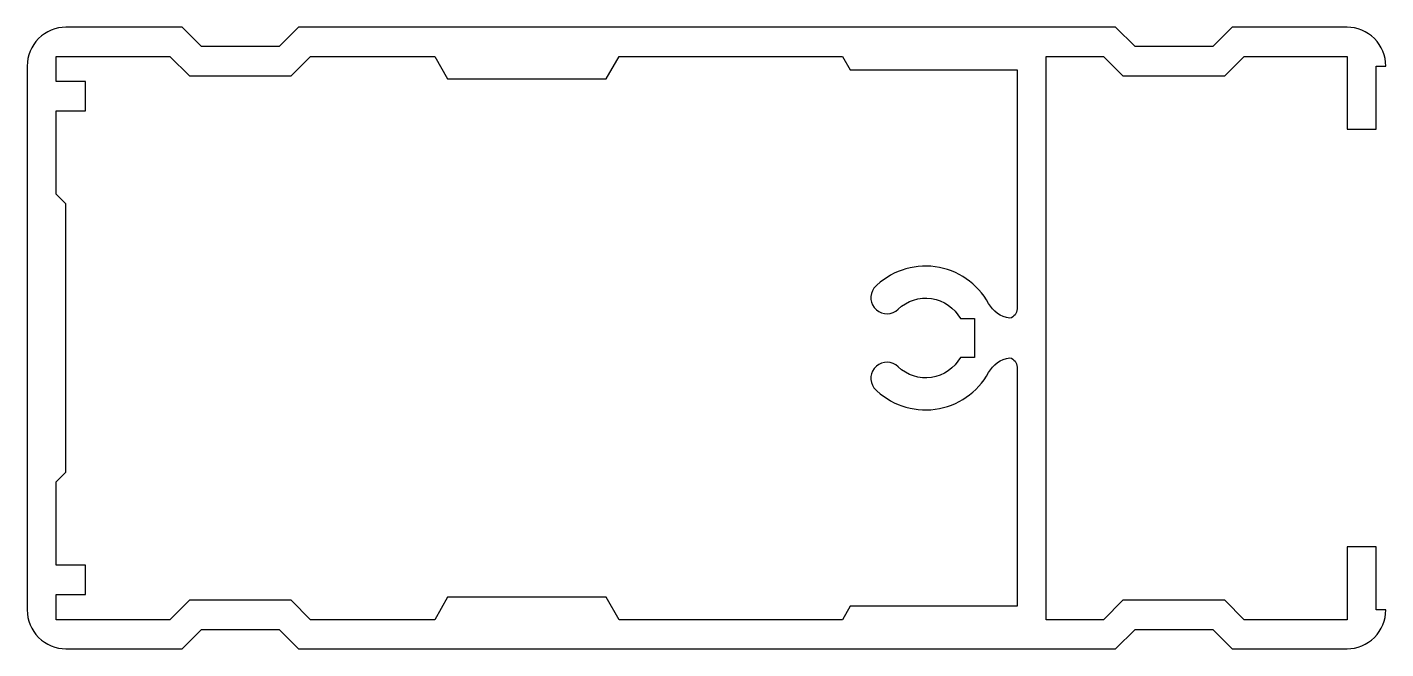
# Model space of a CAD drawing. Extents: x 118.9 to 188.9, y 205.9 to 237.9.
import ezdxf

# ---------------------------------------------------------------- set-up
doc = ezdxf.new("R2010")
doc.units = 0
doc.layers.add('ANA', color=220, linetype='CONTINUOUS')

msp = doc.modelspace()

# ---------------------------------------------------------------- linework, layer by layer
at = {"layer": 'ANA', "color": 0}
for points in [[(181.143, 205.883), (186.857, 205.883, 0.414214), (188.857, 207.883), (188.357, 207.883), (188.357, 211.133), (187.857, 211.133), (187.357, 211.133), (186.857, 211.133), (186.857, 207.383), (181.557, 207.383), (180.557, 208.383), (175.314, 208.383), (174.314, 207.383), (171.357, 207.383), (171.357, 236.383), (174.314, 236.383), (175.314, 235.383), (180.557, 235.383), (181.557, 236.383), (186.857, 236.383), (186.857, 232.633), (187.357, 232.633), (187.857, 232.633), (188.357, 232.633), (188.357, 235.883), (188.857, 235.883, 0.414214), (186.857, 237.883), (181.143, 237.883), (180.936, 237.883), (179.936, 236.883), (175.936, 236.883), (174.936, 237.883), (174.729, 237.883), (138.936, 237.883), (132.836, 237.883), (131.836, 236.883), (127.836, 236.883), (126.836, 237.883), (120.857, 237.883, 0.414214), (118.857, 235.883), (118.857, 207.883, 0.414214), (120.857, 205.883), (126.836, 205.883), (127.836, 206.883), (131.836, 206.883), (132.836, 205.883), (138.936, 205.883), (174.729, 205.883), (174.936, 205.883), (175.936, 206.883), (179.936, 206.883), (180.936, 205.883)], [(120.357, 229.283), (120.357, 233.583), (121.857, 233.583), (121.857, 235.083), (120.357, 235.083), (120.357, 235.883), (120.357, 236.383), (126.214, 236.383), (127.214, 235.383), (132.457, 235.383), (133.457, 236.383), (138.936, 236.383), (139.857, 236.383), (140.521, 235.233), (148.693, 235.233), (149.357, 236.383), (160.857, 236.383), (161.261, 235.683), (169.857, 235.683), (169.857, 224.848), (169.857, 223.383, -0.340776), (169.484, 222.9, -0.23444), (168.39, 223.662, 0.505579), (162.484, 224.453, 0.915522), (163.728, 223.364, -0.49079), (166.936, 222.883), (167.657, 222.883), (167.657, 221.883), (167.657, 220.883), (166.936, 220.883, -0.49079), (163.728, 220.403, 0.915522), (162.484, 219.314, 0.505579), (168.39, 220.104, -0.23444), (169.484, 220.867, -0.340776), (169.857, 220.383), (169.857, 218.918), (169.857, 208.083), (161.261, 208.083), (160.857, 207.383), (149.357, 207.383), (148.693, 208.533), (140.521, 208.533), (139.857, 207.383), (138.936, 207.383), (133.457, 207.383), (132.457, 208.383), (127.214, 208.383), (126.214, 207.383), (120.357, 207.383), (120.357, 207.883), (120.357, 208.683), (121.857, 208.683), (121.857, 210.183), (120.357, 210.183), (120.357, 214.483), (120.857, 214.983), (120.857, 228.783)]]:
    msp.add_lwpolyline(points, format="xyb", close=True, dxfattribs=at)

doc.saveas('drawing.dxf')
